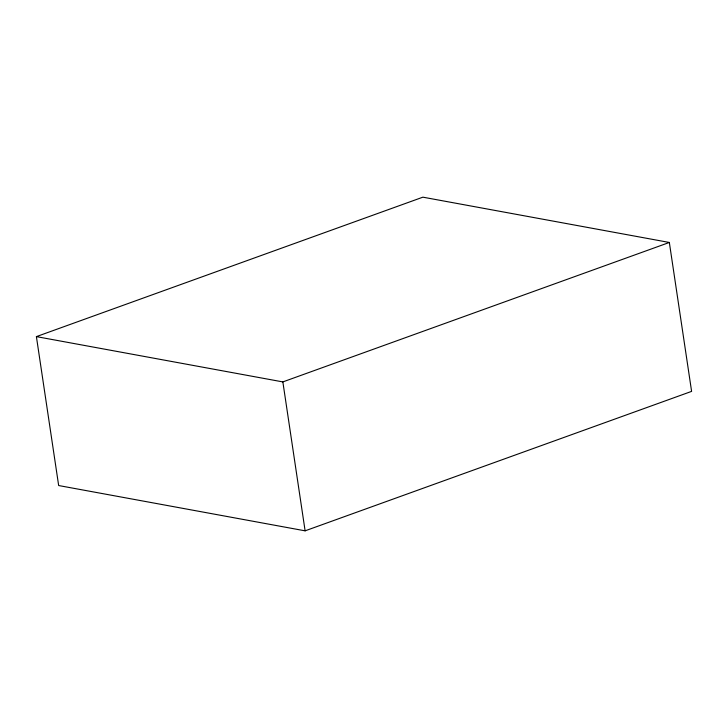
<?xml version="1.0" encoding="UTF-8"?>
<svg xmlns="http://www.w3.org/2000/svg" width="728" height="728" viewBox="0 0 728 728"><rect width="100%" height="100%" fill="white"/><g stroke="black" fill="none" stroke-linecap="round" stroke-linejoin="round"><path stroke-width="1.09" d="M36.4 336.618L422.886 197.17L669.341 242.46L691.6 391.382L305.114 530.83L58.659 485.54L36.4 336.618L282.855 381.909L669.341 242.46M282.855 381.909L305.114 530.83"/></g></svg>
